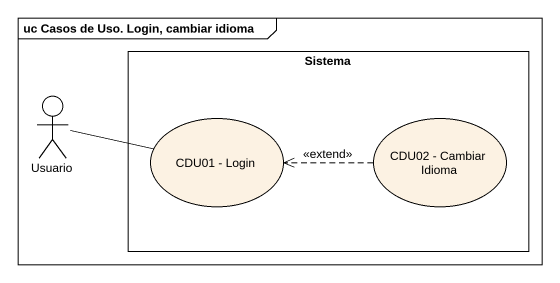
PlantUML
@startuml
mainframe uc Casos de Uso. Login, cambiar idioma
actor Usuario
rectangle Sistema {
  usecase "CDU01 - Login" as CDU01_Login
  usecase "CDU02 - Cambiar Idioma" as CDU02_Cambiar_Idioma
}
Usuario -right- CDU01_Login
CDU02_Cambiar_Idioma .left.> CDU01_Login : <<extend>>
@enduml
